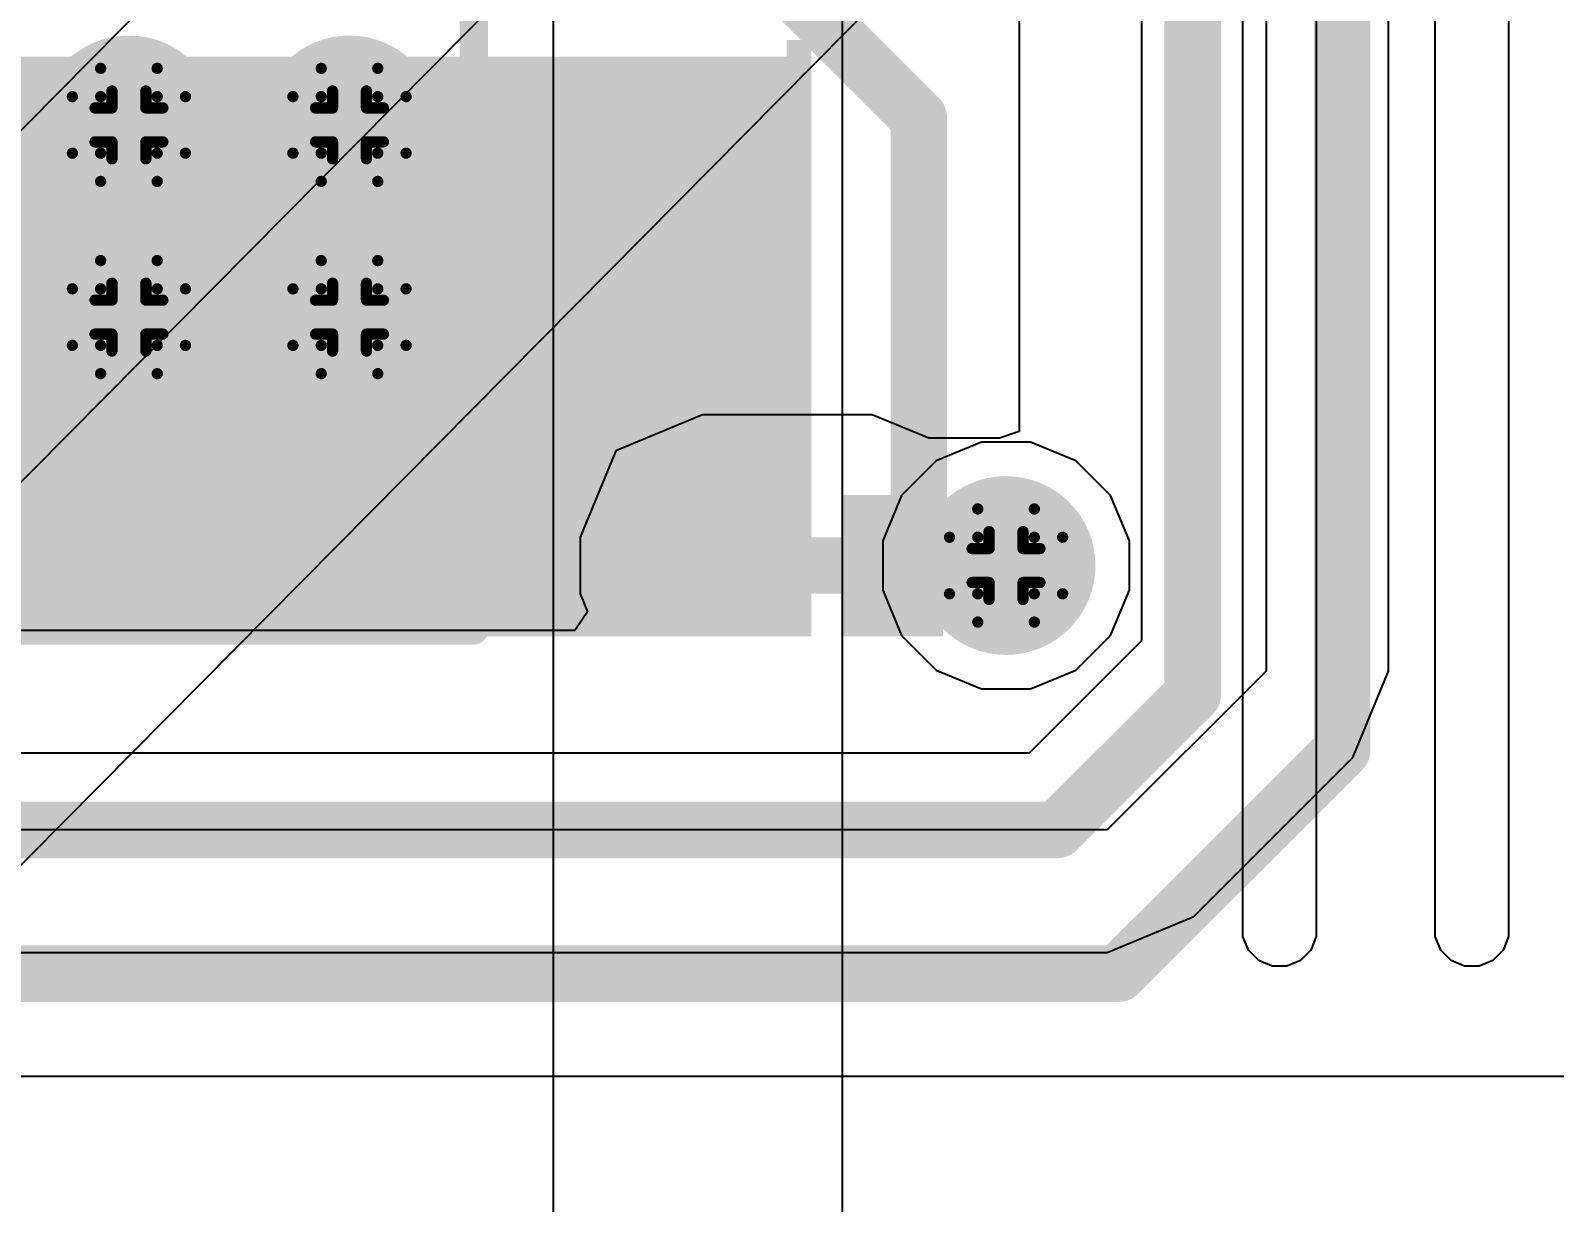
# Model space of a CAD drawing. Header units: inches. Extents: x -4 to 5258, y -4 to 5281.
# Drawn here: x 102.84 to 109.69, y 72.03 to 77.29 of the extents above; entities that cross this region are included whole.
import ezdxf

# ---------------------------------------------------------------- set-up
doc = ezdxf.new("R2010")
doc.units = ezdxf.units.IN
for name, color, linetype in [('Bottom Layer', 5, 'Continuous'), ('Bottom Solder', 6, 'Continuous'), ('Drill Drawing', 1, 'Continuous'), ('Layer 1', 16, 'Continuous'), ('Layer 2', 76, 'Continuous'), ('Top Layer', 1, 'Continuous'), ('Top Overlay', 2, 'Continuous'), ('Top Paste', 8, 'Continuous'), ('Top Solder', 216, 'Continuous'), ('Via Holes', 16, 'Continuous')]:
    doc.layers.add(name, color=color, linetype=linetype)
doc.styles.add('Arial', font='', dxfattribs={"height": 0.2})
doc.styles.get('Arial').set_extended_font_data('Arial')

# ---------------------------------------------------------------- blocks, each defined once
blk = doc.blocks.new('13_WQFN_HR__3_2__31')
at = {"layer": 'Top Solder'}
for p in [(-0.5467, -0.9227), (0.575, 1.81), (1.1783, -0.9227)]:
    blk.add_line(p, (5220.6763, 5271.621), dxfattribs=at)
blk = doc.blocks.new('RES_2010_41')
at = {"layer": 'Top Layer'}
blk.add_hatch(color=1, dxfattribs=at).paths.add_polyline_path([(-2.8, 1.4), (-1.9, 1.4), (-1.9, -1.4), (-2.8, -1.4)])
at = {"layer": 'Top Paste'}
blk.add_hatch(color=8, dxfattribs=at).paths.add_polyline_path([(-2.8, 1.4), (-1.9, 1.4), (-1.9, -1.4), (-2.8, -1.4)])
at = {"layer": 'Top Solder'}
blk.add_hatch(color=216, dxfattribs=at).paths.add_polyline_path([(-2.9016, 1.5016), (-1.7984, 1.5016), (-1.7984, -1.5016), (-2.9016, -1.5016)])
at = {"layer": 'Top Overlay'}
for points in [[(-2.921, 1.524, 0.127, 0.127, 0), (-2.921, -1.524, 0.127, 0.127, 0)], [(-2.921, -1.524, 0.127, 0.127, 0), (2.921, -1.524, 0.127, 0.127, 0)]]:
    blk.add_lwpolyline(points, format="xyseb", dxfattribs=at)
blk.add_lwpolyline([(-2.9527, -1.524, 0.0635, 0.0635, 1), (-2.8893, -1.524, 0.0635, 0.0635, 1)], format="xyseb", close=True, dxfattribs=at)
blk.add_lwpolyline([(-2.9527, -1.524, 0.0635, 0.0635, 1), (-2.8893, -1.524, 0.0635, 0.0635, 1)], format="xyseb", close=True, dxfattribs=at)
blk = doc.blocks.new('N___T___P___172')
at = {"layer": 'Top Layer'}
for points in [[(-0.6985, -0.3175), (-0.6985, 0.3175), (-0.2413, 0.3175), (-0.2413, -0.3175)], [(0.2413, -0.3175), (0.2413, 0.3175), (0.6985, 0.3175), (0.6985, -0.3175)], [(-0.3808, -0.127), (0.3812, -0.127), (0.3812, 0.127), (-0.3808, 0.127)]]:
    blk.add_hatch(color=1, dxfattribs=at).paths.add_polyline_path(points)
at = {"layer": 'Top Paste'}
for points in [[(-0.6985, -0.3175), (-0.6985, 0.3175), (-0.2413, 0.3175), (-0.2413, -0.3175)], [(0.2413, -0.3175), (0.2413, 0.3175), (0.6985, 0.3175), (0.6985, -0.3175)]]:
    blk.add_hatch(color=8, dxfattribs=at).paths.add_polyline_path(points)

msp = doc.modelspace()

# ---------------------------------------------------------------- hatches: boundary and pattern name
at = {"layer": 'Bottom Layer'}
h = msp.add_hatch(color=5, dxfattribs=at)
edge = h.paths.add_edge_path()
edge.add_arc((103.2841, 76.8687), 0.3, 0, 360)
h = msp.add_hatch(color=5, dxfattribs=at)
edge = h.paths.add_edge_path()
edge.add_arc((104.2747, 76.8687), 0.3, 0, 360)
h = msp.add_hatch(color=5, dxfattribs=at)
edge = h.paths.add_edge_path()
edge.add_arc((103.2841, 76.0051), 0.3, 0, 360)
h = msp.add_hatch(color=5, dxfattribs=at)
edge = h.paths.add_edge_path()
edge.add_arc((104.2747, 76.0051), 0.3, 0, 360)
h = msp.add_hatch(color=5, dxfattribs=at)
edge = h.paths.add_edge_path()
edge.add_arc((107.223, 74.8892), 0.3, 0, 360)
at = {"layer": 'Bottom Solder'}
h = msp.add_hatch(color=6, dxfattribs=at)
edge = h.paths.add_edge_path()
edge.add_arc((103.2841, 76.8687), 0.4016, 0, 360)
h = msp.add_hatch(color=6, dxfattribs=at)
edge = h.paths.add_edge_path()
edge.add_arc((104.2747, 76.8687), 0.4016, 0, 360)
h = msp.add_hatch(color=6, dxfattribs=at)
edge = h.paths.add_edge_path()
edge.add_arc((103.2841, 76.0051), 0.4016, 0, 360)
h = msp.add_hatch(color=6, dxfattribs=at)
edge = h.paths.add_edge_path()
edge.add_arc((104.2747, 76.0051), 0.4016, 0, 360)
h = msp.add_hatch(color=6, dxfattribs=at)
edge = h.paths.add_edge_path()
edge.add_arc((107.223, 74.8892), 0.4016, 0, 360)
at = {"layer": 'Layer 1'}
h = msp.add_hatch(color=16, dxfattribs=at)
edge = h.paths.add_edge_path()
edge.add_arc((103.2841, 76.8687), 0.3, 0, 360)
h = msp.add_hatch(color=16, dxfattribs=at)
edge = h.paths.add_edge_path()
edge.add_arc((104.2747, 76.8687), 0.3, 0, 360)
h = msp.add_hatch(color=16, dxfattribs=at)
edge = h.paths.add_edge_path()
edge.add_arc((103.2841, 76.0051), 0.3, 0, 360)
h = msp.add_hatch(color=16, dxfattribs=at)
edge = h.paths.add_edge_path()
edge.add_arc((104.2747, 76.0051), 0.3, 0, 360)
h = msp.add_hatch(color=16, dxfattribs=at)
edge = h.paths.add_edge_path()
edge.add_arc((107.223, 74.8892), 0.3, 0, 360)
at = {"layer": 'Layer 2'}
h = msp.add_hatch(color=76, dxfattribs=at)
edge = h.paths.add_edge_path()
edge.add_arc((103.2841, 76.8687), 0.3, 0, 360)
h = msp.add_hatch(color=76, dxfattribs=at)
edge = h.paths.add_edge_path()
edge.add_arc((104.2747, 76.8687), 0.3, 0, 360)
h = msp.add_hatch(color=76, dxfattribs=at)
edge = h.paths.add_edge_path()
edge.add_arc((103.2841, 76.0051), 0.3, 0, 360)
h = msp.add_hatch(color=76, dxfattribs=at)
edge = h.paths.add_edge_path()
edge.add_arc((104.2747, 76.0051), 0.3, 0, 360)
h = msp.add_hatch(color=76, dxfattribs=at)
edge = h.paths.add_edge_path()
edge.add_arc((107.223, 74.8892), 0.3, 0, 360)
at = {"layer": 'Top Layer'}
msp.add_hatch(color=1, dxfattribs=at).paths.add_polyline_path([(106.3489, 77.1747), (100.6955, 77.1747), (100.6955, 74.5718), (106.3489, 74.5718)])
h = msp.add_hatch(color=1, dxfattribs=at)
edge = h.paths.add_edge_path()
edge.add_arc((103.2841, 76.8687), 0.3, 0, 360)
h = msp.add_hatch(color=1, dxfattribs=at)
edge = h.paths.add_edge_path()
edge.add_arc((104.2747, 76.8687), 0.3, 0, 360)
h = msp.add_hatch(color=1, dxfattribs=at)
edge = h.paths.add_edge_path()
edge.add_arc((103.2841, 76.0051), 0.3, 0, 360)
h = msp.add_hatch(color=1, dxfattribs=at)
edge = h.paths.add_edge_path()
edge.add_arc((104.2747, 76.0051), 0.3, 0, 360)
h = msp.add_hatch(color=1, dxfattribs=at)
edge = h.paths.add_edge_path()
edge.add_arc((107.223, 74.8892), 0.3, 0, 360)
at = {"layer": 'Top Solder'}
h = msp.add_hatch(color=216, dxfattribs=at)
edge = h.paths.add_edge_path()
edge.add_arc((103.2841, 76.8687), 0.4016, 0, 360)
h = msp.add_hatch(color=216, dxfattribs=at)
edge = h.paths.add_edge_path()
edge.add_arc((104.2747, 76.8687), 0.4016, 0, 360)
h = msp.add_hatch(color=216, dxfattribs=at)
edge = h.paths.add_edge_path()
edge.add_arc((103.2841, 76.0051), 0.4016, 0, 360)
h = msp.add_hatch(color=216, dxfattribs=at)
edge = h.paths.add_edge_path()
edge.add_arc((104.2747, 76.0051), 0.4016, 0, 360)
h = msp.add_hatch(color=216, dxfattribs=at)
edge = h.paths.add_edge_path()
edge.add_arc((107.223, 74.8892), 0.4016, 0, 360)
at = {"layer": 'Via Holes'}
h = msp.add_hatch(color=7, dxfattribs=at)
edge = h.paths.add_edge_path()
edge.add_arc((103.2841, 76.8687), 0.15, 0, 360)
h = msp.add_hatch(color=7, dxfattribs=at)
edge = h.paths.add_edge_path()
edge.add_arc((104.2747, 76.8687), 0.15, 0, 360)
h = msp.add_hatch(color=7, dxfattribs=at)
edge = h.paths.add_edge_path()
edge.add_arc((103.2841, 76.0051), 0.15, 0, 360)
h = msp.add_hatch(color=7, dxfattribs=at)
edge = h.paths.add_edge_path()
edge.add_arc((104.2747, 76.0051), 0.15, 0, 360)
h = msp.add_hatch(color=7, dxfattribs=at)
edge = h.paths.add_edge_path()
edge.add_arc((107.223, 74.8892), 0.15, 0, 360)

# ---------------------------------------------------------------- linework, layer by layer
at = {"layer": 'Bottom Layer'}
for p, q in [((106.4882, 53.9287), (106.4882, 80.9122)), ((105.1898, 80.8245), (105.1898, 53.5422)), ((107.1128, 75.4432), (106.9092, 75.3589)), ((107.3332, 75.4432), (107.1128, 75.4432)), ((107.5368, 75.3589), (107.3332, 75.4432)), ((106.9092, 75.3589), (106.7534, 75.2031)), ((107.6927, 75.2031), (107.5368, 75.3589)), ((106.7534, 75.2031), (106.669, 74.9994)), ((107.777, 74.9994), (107.6927, 75.2031)), ((106.669, 74.9994), (106.669, 74.7791)), ((107.777, 74.7791), (107.777, 74.9994)), ((106.669, 74.7791), (106.7534, 74.5754)), ((107.6927, 74.5754), (107.777, 74.7791)), ((106.7534, 74.5754), (106.9092, 74.4196)), ((107.5368, 74.4196), (107.6927, 74.5754)), ((106.9092, 74.4196), (107.1128, 74.3352)), ((107.3332, 74.3352), (107.5368, 74.4196)), ((107.1128, 74.3352), (107.3332, 74.3352))]:
    msp.add_line(p, q, dxfattribs=at)
at = {"layer": 'Bottom Solder'}
for p, q in [((108.2861, 73.255), (108.2861, 80.7226)), ((108.6163, 80.7226), (108.6163, 73.255)), ((109.1497, 73.255), (109.1497, 80.7226)), ((109.4799, 80.7226), (109.4799, 73.255)), ((108.2861, 73.255), (108.2861, 73.255)), ((108.2861, 73.2222), (108.2861, 73.255)), ((108.6163, 73.255), (108.6163, 73.2222)), ((109.1497, 73.255), (109.1497, 73.255)), ((109.1497, 73.2222), (109.1497, 73.255)), ((109.4799, 73.255), (109.4799, 73.2222)), ((108.3112, 73.1615), (108.2861, 73.2222)), ((108.6163, 73.2222), (108.5911, 73.1615)), ((109.1748, 73.1615), (109.1497, 73.2222)), ((109.4799, 73.2222), (109.4547, 73.1615)), ((108.3576, 73.1151), (108.3112, 73.1615)), ((108.4183, 73.0899), (108.3576, 73.1151)), ((108.5447, 73.1151), (108.484, 73.0899)), ((108.5911, 73.1615), (108.5447, 73.1151)), ((109.2212, 73.1151), (109.1748, 73.1615)), ((109.2819, 73.0899), (109.2212, 73.1151)), ((109.4083, 73.1151), (109.3476, 73.0899)), ((109.4547, 73.1615), (109.4083, 73.1151)), ((108.4512, 73.0899), (108.4183, 73.0899)), ((108.484, 73.0899), (108.4512, 73.0899)), ((109.3148, 73.0899), (109.2819, 73.0899)), ((109.3476, 73.0899), (109.3148, 73.0899))]:
    msp.add_line(p, q, dxfattribs=at)
at = {"layer": 'Drill Drawing'}
for points in [[(103.1571, 76.9957, 0.0508, 0.0508, 0), (103.1571, 77.1227, 0.0508, 0.0508, 0)], [(103.1571, 77.1227, 0.0508, 0.0508, 0), (103.4111, 77.1227, 0.0508, 0.0508, 0)], [(103.4111, 76.9957, 0.0508, 0.0508, 0), (103.4111, 77.1227, 0.0508, 0.0508, 0)], [(104.1477, 76.9957, 0.0508, 0.0508, 0), (104.1477, 77.1227, 0.0508, 0.0508, 0)], [(104.1477, 77.1227, 0.0508, 0.0508, 0), (104.4017, 77.1227, 0.0508, 0.0508, 0)], [(104.4017, 76.9957, 0.0508, 0.0508, 0), (104.4017, 77.1227, 0.0508, 0.0508, 0)], [(103.0301, 76.7417, 0.0508, 0.0508, 0), (103.0301, 76.9957, 0.0508, 0.0508, 0)], [(103.0301, 76.9957, 0.0508, 0.0508, 0), (103.1571, 76.9957, 0.0508, 0.0508, 0)], [(103.2079, 76.9449, 0.0508, 0.0508, 0), (103.2079, 77.0211, 0.0508, 0.0508, 0)], [(103.2079, 77.0211, 0.0508, 0.0508, 0), (103.3603, 77.0211, 0.0508, 0.0508, 0)], [(103.3603, 76.9449, 0.0508, 0.0508, 0), (103.3603, 77.0211, 0.0508, 0.0508, 0)], [(103.4111, 76.9957, 0.0508, 0.0508, 0), (103.5381, 76.9957, 0.0508, 0.0508, 0)], [(103.5381, 76.7417, 0.0508, 0.0508, 0), (103.5381, 76.9957, 0.0508, 0.0508, 0)], [(104.0207, 76.7417, 0.0508, 0.0508, 0), (104.0207, 76.9957, 0.0508, 0.0508, 0)], [(104.0207, 76.9957, 0.0508, 0.0508, 0), (104.1477, 76.9957, 0.0508, 0.0508, 0)], [(104.1985, 76.9449, 0.0508, 0.0508, 0), (104.1985, 77.0211, 0.0508, 0.0508, 0)], [(104.1985, 77.0211, 0.0508, 0.0508, 0), (104.3509, 77.0211, 0.0508, 0.0508, 0)], [(104.3509, 76.9449, 0.0508, 0.0508, 0), (104.3509, 77.0211, 0.0508, 0.0508, 0)], [(104.4017, 76.9957, 0.0508, 0.0508, 0), (104.5287, 76.9957, 0.0508, 0.0508, 0)], [(104.5287, 76.7417, 0.0508, 0.0508, 0), (104.5287, 76.9957, 0.0508, 0.0508, 0)], [(103.1317, 76.7925, 0.0508, 0.0508, 0), (103.1317, 76.9449, 0.0508, 0.0508, 0)], [(103.1317, 76.9449, 0.0508, 0.0508, 0), (103.2079, 76.9449, 0.0508, 0.0508, 0)], [(103.3603, 76.9449, 0.0508, 0.0508, 0), (103.4365, 76.9449, 0.0508, 0.0508, 0)], [(103.4365, 76.7925, 0.0508, 0.0508, 0), (103.4365, 76.9449, 0.0508, 0.0508, 0)], [(104.1223, 76.7925, 0.0508, 0.0508, 0), (104.1223, 76.9449, 0.0508, 0.0508, 0)], [(104.1223, 76.9449, 0.0508, 0.0508, 0), (104.1985, 76.9449, 0.0508, 0.0508, 0)], [(104.3509, 76.9449, 0.0508, 0.0508, 0), (104.4271, 76.9449, 0.0508, 0.0508, 0)], [(104.4271, 76.7925, 0.0508, 0.0508, 0), (104.4271, 76.9449, 0.0508, 0.0508, 0)], [(103.1317, 76.7925, 0.0508, 0.0508, 0), (103.2079, 76.7925, 0.0508, 0.0508, 0)], [(103.2079, 76.7163, 0.0508, 0.0508, 0), (103.2079, 76.7925, 0.0508, 0.0508, 0)], [(103.3603, 76.7925, 0.0508, 0.0508, 0), (103.4365, 76.7925, 0.0508, 0.0508, 0)], [(103.3603, 76.7163, 0.0508, 0.0508, 0), (103.3603, 76.7925, 0.0508, 0.0508, 0)], [(104.1223, 76.7925, 0.0508, 0.0508, 0), (104.1985, 76.7925, 0.0508, 0.0508, 0)], [(104.1985, 76.7163, 0.0508, 0.0508, 0), (104.1985, 76.7925, 0.0508, 0.0508, 0)], [(104.3509, 76.7925, 0.0508, 0.0508, 0), (104.4271, 76.7925, 0.0508, 0.0508, 0)], [(104.3509, 76.7163, 0.0508, 0.0508, 0), (104.3509, 76.7925, 0.0508, 0.0508, 0)], [(103.0301, 76.7417, 0.0508, 0.0508, 0), (103.1571, 76.7417, 0.0508, 0.0508, 0)], [(103.1571, 76.6147, 0.0508, 0.0508, 0), (103.1571, 76.7417, 0.0508, 0.0508, 0)], [(103.2079, 76.7163, 0.0508, 0.0508, 0), (103.3603, 76.7163, 0.0508, 0.0508, 0)], [(103.4111, 76.7417, 0.0508, 0.0508, 0), (103.5381, 76.7417, 0.0508, 0.0508, 0)], [(103.4111, 76.6147, 0.0508, 0.0508, 0), (103.4111, 76.7417, 0.0508, 0.0508, 0)], [(104.0207, 76.7417, 0.0508, 0.0508, 0), (104.1477, 76.7417, 0.0508, 0.0508, 0)], [(104.1477, 76.6147, 0.0508, 0.0508, 0), (104.1477, 76.7417, 0.0508, 0.0508, 0)], [(104.1985, 76.7163, 0.0508, 0.0508, 0), (104.3509, 76.7163, 0.0508, 0.0508, 0)], [(104.4017, 76.7417, 0.0508, 0.0508, 0), (104.5287, 76.7417, 0.0508, 0.0508, 0)], [(104.4017, 76.6147, 0.0508, 0.0508, 0), (104.4017, 76.7417, 0.0508, 0.0508, 0)], [(103.1571, 76.6147, 0.0508, 0.0508, 0), (103.4111, 76.6147, 0.0508, 0.0508, 0)], [(104.1477, 76.6147, 0.0508, 0.0508, 0), (104.4017, 76.6147, 0.0508, 0.0508, 0)], [(103.1571, 76.1321, 0.0508, 0.0508, 0), (103.1571, 76.2591, 0.0508, 0.0508, 0)], [(103.1571, 76.2591, 0.0508, 0.0508, 0), (103.4111, 76.2591, 0.0508, 0.0508, 0)], [(103.4111, 76.1321, 0.0508, 0.0508, 0), (103.4111, 76.2591, 0.0508, 0.0508, 0)], [(104.1477, 76.1321, 0.0508, 0.0508, 0), (104.1477, 76.2591, 0.0508, 0.0508, 0)], [(104.1477, 76.2591, 0.0508, 0.0508, 0), (104.4017, 76.2591, 0.0508, 0.0508, 0)], [(104.4017, 76.1321, 0.0508, 0.0508, 0), (104.4017, 76.2591, 0.0508, 0.0508, 0)], [(103.2079, 76.0813, 0.0508, 0.0508, 0), (103.2079, 76.1575, 0.0508, 0.0508, 0)], [(103.2079, 76.1575, 0.0508, 0.0508, 0), (103.3603, 76.1575, 0.0508, 0.0508, 0)], [(103.3603, 76.0813, 0.0508, 0.0508, 0), (103.3603, 76.1575, 0.0508, 0.0508, 0)], [(104.1985, 76.0813, 0.0508, 0.0508, 0), (104.1985, 76.1575, 0.0508, 0.0508, 0)], [(104.1985, 76.1575, 0.0508, 0.0508, 0), (104.3509, 76.1575, 0.0508, 0.0508, 0)], [(104.3509, 76.0813, 0.0508, 0.0508, 0), (104.3509, 76.1575, 0.0508, 0.0508, 0)], [(103.0301, 75.8781, 0.0508, 0.0508, 0), (103.0301, 76.1321, 0.0508, 0.0508, 0)], [(103.0301, 76.1321, 0.0508, 0.0508, 0), (103.1571, 76.1321, 0.0508, 0.0508, 0)], [(103.1317, 75.9289, 0.0508, 0.0508, 0), (103.1317, 76.0813, 0.0508, 0.0508, 0)], [(103.1317, 76.0813, 0.0508, 0.0508, 0), (103.2079, 76.0813, 0.0508, 0.0508, 0)], [(103.3603, 76.0813, 0.0508, 0.0508, 0), (103.4365, 76.0813, 0.0508, 0.0508, 0)], [(103.4111, 76.1321, 0.0508, 0.0508, 0), (103.5381, 76.1321, 0.0508, 0.0508, 0)], [(103.4365, 75.9289, 0.0508, 0.0508, 0), (103.4365, 76.0813, 0.0508, 0.0508, 0)], [(103.5381, 75.8781, 0.0508, 0.0508, 0), (103.5381, 76.1321, 0.0508, 0.0508, 0)], [(104.0207, 75.8781, 0.0508, 0.0508, 0), (104.0207, 76.1321, 0.0508, 0.0508, 0)], [(104.0207, 76.1321, 0.0508, 0.0508, 0), (104.1477, 76.1321, 0.0508, 0.0508, 0)], [(104.1223, 75.9289, 0.0508, 0.0508, 0), (104.1223, 76.0813, 0.0508, 0.0508, 0)], [(104.1223, 76.0813, 0.0508, 0.0508, 0), (104.1985, 76.0813, 0.0508, 0.0508, 0)], [(104.3509, 76.0813, 0.0508, 0.0508, 0), (104.4271, 76.0813, 0.0508, 0.0508, 0)], [(104.4017, 76.1321, 0.0508, 0.0508, 0), (104.5287, 76.1321, 0.0508, 0.0508, 0)], [(104.4271, 75.9289, 0.0508, 0.0508, 0), (104.4271, 76.0813, 0.0508, 0.0508, 0)], [(104.5287, 75.8781, 0.0508, 0.0508, 0), (104.5287, 76.1321, 0.0508, 0.0508, 0)], [(103.0301, 75.8781, 0.0508, 0.0508, 0), (103.1571, 75.8781, 0.0508, 0.0508, 0)], [(103.1317, 75.9289, 0.0508, 0.0508, 0), (103.2079, 75.9289, 0.0508, 0.0508, 0)], [(103.1571, 75.7511, 0.0508, 0.0508, 0), (103.1571, 75.8781, 0.0508, 0.0508, 0)], [(103.2079, 75.8527, 0.0508, 0.0508, 0), (103.2079, 75.9289, 0.0508, 0.0508, 0)], [(103.3603, 75.9289, 0.0508, 0.0508, 0), (103.4365, 75.9289, 0.0508, 0.0508, 0)], [(103.3603, 75.8527, 0.0508, 0.0508, 0), (103.3603, 75.9289, 0.0508, 0.0508, 0)], [(103.4111, 75.8781, 0.0508, 0.0508, 0), (103.5381, 75.8781, 0.0508, 0.0508, 0)], [(103.4111, 75.7511, 0.0508, 0.0508, 0), (103.4111, 75.8781, 0.0508, 0.0508, 0)], [(104.0207, 75.8781, 0.0508, 0.0508, 0), (104.1477, 75.8781, 0.0508, 0.0508, 0)], [(104.1223, 75.9289, 0.0508, 0.0508, 0), (104.1985, 75.9289, 0.0508, 0.0508, 0)], [(104.1477, 75.7511, 0.0508, 0.0508, 0), (104.1477, 75.8781, 0.0508, 0.0508, 0)], [(104.1985, 75.8527, 0.0508, 0.0508, 0), (104.1985, 75.9289, 0.0508, 0.0508, 0)], [(104.3509, 75.9289, 0.0508, 0.0508, 0), (104.4271, 75.9289, 0.0508, 0.0508, 0)], [(104.3509, 75.8527, 0.0508, 0.0508, 0), (104.3509, 75.9289, 0.0508, 0.0508, 0)], [(104.4017, 75.8781, 0.0508, 0.0508, 0), (104.5287, 75.8781, 0.0508, 0.0508, 0)], [(104.4017, 75.7511, 0.0508, 0.0508, 0), (104.4017, 75.8781, 0.0508, 0.0508, 0)], [(103.2079, 75.8527, 0.0508, 0.0508, 0), (103.3603, 75.8527, 0.0508, 0.0508, 0)], [(104.1985, 75.8527, 0.0508, 0.0508, 0), (104.3509, 75.8527, 0.0508, 0.0508, 0)], [(103.1571, 75.7511, 0.0508, 0.0508, 0), (103.4111, 75.7511, 0.0508, 0.0508, 0)], [(104.1477, 75.7511, 0.0508, 0.0508, 0), (104.4017, 75.7511, 0.0508, 0.0508, 0)], [(107.096, 75.0162, 0.0508, 0.0508, 0), (107.096, 75.1432, 0.0508, 0.0508, 0)], [(107.096, 75.1432, 0.0508, 0.0508, 0), (107.35, 75.1432, 0.0508, 0.0508, 0)], [(107.35, 75.0162, 0.0508, 0.0508, 0), (107.35, 75.1432, 0.0508, 0.0508, 0)], [(106.969, 74.7622, 0.0508, 0.0508, 0), (106.969, 75.0162, 0.0508, 0.0508, 0)], [(106.969, 75.0162, 0.0508, 0.0508, 0), (107.096, 75.0162, 0.0508, 0.0508, 0)], [(107.1468, 74.9654, 0.0508, 0.0508, 0), (107.1468, 75.0416, 0.0508, 0.0508, 0)], [(107.1468, 75.0416, 0.0508, 0.0508, 0), (107.2992, 75.0416, 0.0508, 0.0508, 0)], [(107.2992, 74.9654, 0.0508, 0.0508, 0), (107.2992, 75.0416, 0.0508, 0.0508, 0)], [(107.35, 75.0162, 0.0508, 0.0508, 0), (107.477, 75.0162, 0.0508, 0.0508, 0)], [(107.477, 74.7622, 0.0508, 0.0508, 0), (107.477, 75.0162, 0.0508, 0.0508, 0)], [(107.0706, 74.813, 0.0508, 0.0508, 0), (107.0706, 74.9654, 0.0508, 0.0508, 0)], [(107.0706, 74.9654, 0.0508, 0.0508, 0), (107.1468, 74.9654, 0.0508, 0.0508, 0)], [(107.2992, 74.9654, 0.0508, 0.0508, 0), (107.3754, 74.9654, 0.0508, 0.0508, 0)], [(107.3754, 74.813, 0.0508, 0.0508, 0), (107.3754, 74.9654, 0.0508, 0.0508, 0)], [(107.0706, 74.813, 0.0508, 0.0508, 0), (107.1468, 74.813, 0.0508, 0.0508, 0)], [(107.1468, 74.7368, 0.0508, 0.0508, 0), (107.1468, 74.813, 0.0508, 0.0508, 0)], [(107.2992, 74.813, 0.0508, 0.0508, 0), (107.3754, 74.813, 0.0508, 0.0508, 0)], [(107.2992, 74.7368, 0.0508, 0.0508, 0), (107.2992, 74.813, 0.0508, 0.0508, 0)], [(106.969, 74.7622, 0.0508, 0.0508, 0), (107.096, 74.7622, 0.0508, 0.0508, 0)], [(107.096, 74.6352, 0.0508, 0.0508, 0), (107.096, 74.7622, 0.0508, 0.0508, 0)], [(107.1468, 74.7368, 0.0508, 0.0508, 0), (107.2992, 74.7368, 0.0508, 0.0508, 0)], [(107.35, 74.7622, 0.0508, 0.0508, 0), (107.477, 74.7622, 0.0508, 0.0508, 0)], [(107.35, 74.6352, 0.0508, 0.0508, 0), (107.35, 74.7622, 0.0508, 0.0508, 0)], [(107.096, 74.6352, 0.0508, 0.0508, 0), (107.35, 74.6352, 0.0508, 0.0508, 0)]]:
    msp.add_lwpolyline(points, format="xyseb", dxfattribs=at)
for points in [[(103.1444, 77.1227, 0.0254, 0.0254, 1), (103.1698, 77.1227, 0.0254, 0.0254, 1)], [(103.1444, 77.1227, 0.0254, 0.0254, 1), (103.1698, 77.1227, 0.0254, 0.0254, 1)], [(103.3984, 77.1227, 0.0254, 0.0254, 1), (103.4238, 77.1227, 0.0254, 0.0254, 1)], [(103.3984, 77.1227, 0.0254, 0.0254, 1), (103.4238, 77.1227, 0.0254, 0.0254, 1)], [(104.135, 77.1227, 0.0254, 0.0254, 1), (104.1604, 77.1227, 0.0254, 0.0254, 1)], [(104.135, 77.1227, 0.0254, 0.0254, 1), (104.1604, 77.1227, 0.0254, 0.0254, 1)], [(104.389, 77.1227, 0.0254, 0.0254, 1), (104.4144, 77.1227, 0.0254, 0.0254, 1)], [(104.389, 77.1227, 0.0254, 0.0254, 1), (104.4144, 77.1227, 0.0254, 0.0254, 1)], [(103.0174, 76.9957, 0.0254, 0.0254, 1), (103.0428, 76.9957, 0.0254, 0.0254, 1)], [(103.0174, 76.9957, 0.0254, 0.0254, 1), (103.0428, 76.9957, 0.0254, 0.0254, 1)], [(103.1444, 76.9957, 0.0254, 0.0254, 1), (103.1698, 76.9957, 0.0254, 0.0254, 1)], [(103.1444, 76.9957, 0.0254, 0.0254, 1), (103.1698, 76.9957, 0.0254, 0.0254, 1)], [(103.1952, 77.0211, 0.0254, 0.0254, 1), (103.2206, 77.0211, 0.0254, 0.0254, 1)], [(103.1952, 77.0211, 0.0254, 0.0254, 1), (103.2206, 77.0211, 0.0254, 0.0254, 1)], [(103.3476, 77.0211, 0.0254, 0.0254, 1), (103.373, 77.0211, 0.0254, 0.0254, 1)], [(103.3476, 77.0211, 0.0254, 0.0254, 1), (103.373, 77.0211, 0.0254, 0.0254, 1)], [(103.3984, 76.9957, 0.0254, 0.0254, 1), (103.4238, 76.9957, 0.0254, 0.0254, 1)], [(103.3984, 76.9957, 0.0254, 0.0254, 1), (103.4238, 76.9957, 0.0254, 0.0254, 1)], [(103.5254, 76.9957, 0.0254, 0.0254, 1), (103.5508, 76.9957, 0.0254, 0.0254, 1)], [(103.5254, 76.9957, 0.0254, 0.0254, 1), (103.5508, 76.9957, 0.0254, 0.0254, 1)], [(104.008, 76.9957, 0.0254, 0.0254, 1), (104.0334, 76.9957, 0.0254, 0.0254, 1)], [(104.008, 76.9957, 0.0254, 0.0254, 1), (104.0334, 76.9957, 0.0254, 0.0254, 1)], [(104.135, 76.9957, 0.0254, 0.0254, 1), (104.1604, 76.9957, 0.0254, 0.0254, 1)], [(104.135, 76.9957, 0.0254, 0.0254, 1), (104.1604, 76.9957, 0.0254, 0.0254, 1)], [(104.1858, 77.0211, 0.0254, 0.0254, 1), (104.2112, 77.0211, 0.0254, 0.0254, 1)], [(104.1858, 77.0211, 0.0254, 0.0254, 1), (104.2112, 77.0211, 0.0254, 0.0254, 1)], [(104.3382, 77.0211, 0.0254, 0.0254, 1), (104.3636, 77.0211, 0.0254, 0.0254, 1)], [(104.3382, 77.0211, 0.0254, 0.0254, 1), (104.3636, 77.0211, 0.0254, 0.0254, 1)], [(104.389, 76.9957, 0.0254, 0.0254, 1), (104.4144, 76.9957, 0.0254, 0.0254, 1)], [(104.389, 76.9957, 0.0254, 0.0254, 1), (104.4144, 76.9957, 0.0254, 0.0254, 1)], [(104.516, 76.9957, 0.0254, 0.0254, 1), (104.5414, 76.9957, 0.0254, 0.0254, 1)], [(104.516, 76.9957, 0.0254, 0.0254, 1), (104.5414, 76.9957, 0.0254, 0.0254, 1)], [(103.119, 76.9449, 0.0254, 0.0254, 1), (103.1444, 76.9449, 0.0254, 0.0254, 1)], [(103.119, 76.9449, 0.0254, 0.0254, 1), (103.1444, 76.9449, 0.0254, 0.0254, 1)], [(103.1952, 76.9449, 0.0254, 0.0254, 1), (103.2206, 76.9449, 0.0254, 0.0254, 1)], [(103.1952, 76.9449, 0.0254, 0.0254, 1), (103.2206, 76.9449, 0.0254, 0.0254, 1)], [(103.3476, 76.9449, 0.0254, 0.0254, 1), (103.373, 76.9449, 0.0254, 0.0254, 1)], [(103.3476, 76.9449, 0.0254, 0.0254, 1), (103.373, 76.9449, 0.0254, 0.0254, 1)], [(103.4238, 76.9449, 0.0254, 0.0254, 1), (103.4492, 76.9449, 0.0254, 0.0254, 1)], [(103.4238, 76.9449, 0.0254, 0.0254, 1), (103.4492, 76.9449, 0.0254, 0.0254, 1)], [(104.1096, 76.9449, 0.0254, 0.0254, 1), (104.135, 76.9449, 0.0254, 0.0254, 1)], [(104.1096, 76.9449, 0.0254, 0.0254, 1), (104.135, 76.9449, 0.0254, 0.0254, 1)], [(104.1858, 76.9449, 0.0254, 0.0254, 1), (104.2112, 76.9449, 0.0254, 0.0254, 1)], [(104.1858, 76.9449, 0.0254, 0.0254, 1), (104.2112, 76.9449, 0.0254, 0.0254, 1)], [(104.3382, 76.9449, 0.0254, 0.0254, 1), (104.3636, 76.9449, 0.0254, 0.0254, 1)], [(104.3382, 76.9449, 0.0254, 0.0254, 1), (104.3636, 76.9449, 0.0254, 0.0254, 1)], [(104.4144, 76.9449, 0.0254, 0.0254, 1), (104.4398, 76.9449, 0.0254, 0.0254, 1)], [(104.4144, 76.9449, 0.0254, 0.0254, 1), (104.4398, 76.9449, 0.0254, 0.0254, 1)], [(103.119, 76.7925, 0.0254, 0.0254, 1), (103.1444, 76.7925, 0.0254, 0.0254, 1)], [(103.119, 76.7925, 0.0254, 0.0254, 1), (103.1444, 76.7925, 0.0254, 0.0254, 1)], [(103.1952, 76.7925, 0.0254, 0.0254, 1), (103.2206, 76.7925, 0.0254, 0.0254, 1)], [(103.1952, 76.7925, 0.0254, 0.0254, 1), (103.2206, 76.7925, 0.0254, 0.0254, 1)], [(103.3476, 76.7925, 0.0254, 0.0254, 1), (103.373, 76.7925, 0.0254, 0.0254, 1)], [(103.3476, 76.7925, 0.0254, 0.0254, 1), (103.373, 76.7925, 0.0254, 0.0254, 1)], [(103.4238, 76.7925, 0.0254, 0.0254, 1), (103.4492, 76.7925, 0.0254, 0.0254, 1)], [(103.4238, 76.7925, 0.0254, 0.0254, 1), (103.4492, 76.7925, 0.0254, 0.0254, 1)], [(104.1096, 76.7925, 0.0254, 0.0254, 1), (104.135, 76.7925, 0.0254, 0.0254, 1)], [(104.1096, 76.7925, 0.0254, 0.0254, 1), (104.135, 76.7925, 0.0254, 0.0254, 1)], [(104.1858, 76.7925, 0.0254, 0.0254, 1), (104.2112, 76.7925, 0.0254, 0.0254, 1)], [(104.1858, 76.7925, 0.0254, 0.0254, 1), (104.2112, 76.7925, 0.0254, 0.0254, 1)], [(104.3382, 76.7925, 0.0254, 0.0254, 1), (104.3636, 76.7925, 0.0254, 0.0254, 1)], [(104.3382, 76.7925, 0.0254, 0.0254, 1), (104.3636, 76.7925, 0.0254, 0.0254, 1)], [(104.4144, 76.7925, 0.0254, 0.0254, 1), (104.4398, 76.7925, 0.0254, 0.0254, 1)], [(104.4144, 76.7925, 0.0254, 0.0254, 1), (104.4398, 76.7925, 0.0254, 0.0254, 1)], [(103.0174, 76.7417, 0.0254, 0.0254, 1), (103.0428, 76.7417, 0.0254, 0.0254, 1)], [(103.0174, 76.7417, 0.0254, 0.0254, 1), (103.0428, 76.7417, 0.0254, 0.0254, 1)], [(103.1444, 76.7417, 0.0254, 0.0254, 1), (103.1698, 76.7417, 0.0254, 0.0254, 1)], [(103.1444, 76.7417, 0.0254, 0.0254, 1), (103.1698, 76.7417, 0.0254, 0.0254, 1)], [(103.1952, 76.7163, 0.0254, 0.0254, 1), (103.2206, 76.7163, 0.0254, 0.0254, 1)], [(103.1952, 76.7163, 0.0254, 0.0254, 1), (103.2206, 76.7163, 0.0254, 0.0254, 1)], [(103.3476, 76.7163, 0.0254, 0.0254, 1), (103.373, 76.7163, 0.0254, 0.0254, 1)], [(103.3476, 76.7163, 0.0254, 0.0254, 1), (103.373, 76.7163, 0.0254, 0.0254, 1)], [(103.3984, 76.7417, 0.0254, 0.0254, 1), (103.4238, 76.7417, 0.0254, 0.0254, 1)], [(103.3984, 76.7417, 0.0254, 0.0254, 1), (103.4238, 76.7417, 0.0254, 0.0254, 1)], [(103.5254, 76.7417, 0.0254, 0.0254, 1), (103.5508, 76.7417, 0.0254, 0.0254, 1)], [(103.5254, 76.7417, 0.0254, 0.0254, 1), (103.5508, 76.7417, 0.0254, 0.0254, 1)], [(104.008, 76.7417, 0.0254, 0.0254, 1), (104.0334, 76.7417, 0.0254, 0.0254, 1)], [(104.008, 76.7417, 0.0254, 0.0254, 1), (104.0334, 76.7417, 0.0254, 0.0254, 1)], [(104.135, 76.7417, 0.0254, 0.0254, 1), (104.1604, 76.7417, 0.0254, 0.0254, 1)], [(104.135, 76.7417, 0.0254, 0.0254, 1), (104.1604, 76.7417, 0.0254, 0.0254, 1)], [(104.1858, 76.7163, 0.0254, 0.0254, 1), (104.2112, 76.7163, 0.0254, 0.0254, 1)], [(104.1858, 76.7163, 0.0254, 0.0254, 1), (104.2112, 76.7163, 0.0254, 0.0254, 1)], [(104.3382, 76.7163, 0.0254, 0.0254, 1), (104.3636, 76.7163, 0.0254, 0.0254, 1)], [(104.3382, 76.7163, 0.0254, 0.0254, 1), (104.3636, 76.7163, 0.0254, 0.0254, 1)], [(104.389, 76.7417, 0.0254, 0.0254, 1), (104.4144, 76.7417, 0.0254, 0.0254, 1)], [(104.389, 76.7417, 0.0254, 0.0254, 1), (104.4144, 76.7417, 0.0254, 0.0254, 1)], [(104.516, 76.7417, 0.0254, 0.0254, 1), (104.5414, 76.7417, 0.0254, 0.0254, 1)], [(104.516, 76.7417, 0.0254, 0.0254, 1), (104.5414, 76.7417, 0.0254, 0.0254, 1)], [(103.1444, 76.6147, 0.0254, 0.0254, 1), (103.1698, 76.6147, 0.0254, 0.0254, 1)], [(103.1444, 76.6147, 0.0254, 0.0254, 1), (103.1698, 76.6147, 0.0254, 0.0254, 1)], [(103.3984, 76.6147, 0.0254, 0.0254, 1), (103.4238, 76.6147, 0.0254, 0.0254, 1)], [(103.3984, 76.6147, 0.0254, 0.0254, 1), (103.4238, 76.6147, 0.0254, 0.0254, 1)], [(104.135, 76.6147, 0.0254, 0.0254, 1), (104.1604, 76.6147, 0.0254, 0.0254, 1)], [(104.135, 76.6147, 0.0254, 0.0254, 1), (104.1604, 76.6147, 0.0254, 0.0254, 1)], [(104.389, 76.6147, 0.0254, 0.0254, 1), (104.4144, 76.6147, 0.0254, 0.0254, 1)], [(104.389, 76.6147, 0.0254, 0.0254, 1), (104.4144, 76.6147, 0.0254, 0.0254, 1)], [(103.1444, 76.2591, 0.0254, 0.0254, 1), (103.1698, 76.2591, 0.0254, 0.0254, 1)], [(103.1444, 76.2591, 0.0254, 0.0254, 1), (103.1698, 76.2591, 0.0254, 0.0254, 1)], [(103.3984, 76.2591, 0.0254, 0.0254, 1), (103.4238, 76.2591, 0.0254, 0.0254, 1)], [(103.3984, 76.2591, 0.0254, 0.0254, 1), (103.4238, 76.2591, 0.0254, 0.0254, 1)], [(104.135, 76.2591, 0.0254, 0.0254, 1), (104.1604, 76.2591, 0.0254, 0.0254, 1)], [(104.135, 76.2591, 0.0254, 0.0254, 1), (104.1604, 76.2591, 0.0254, 0.0254, 1)], [(104.389, 76.2591, 0.0254, 0.0254, 1), (104.4144, 76.2591, 0.0254, 0.0254, 1)], [(104.389, 76.2591, 0.0254, 0.0254, 1), (104.4144, 76.2591, 0.0254, 0.0254, 1)], [(103.1952, 76.1575, 0.0254, 0.0254, 1), (103.2206, 76.1575, 0.0254, 0.0254, 1)], [(103.1952, 76.1575, 0.0254, 0.0254, 1), (103.2206, 76.1575, 0.0254, 0.0254, 1)], [(103.3476, 76.1575, 0.0254, 0.0254, 1), (103.373, 76.1575, 0.0254, 0.0254, 1)], [(103.3476, 76.1575, 0.0254, 0.0254, 1), (103.373, 76.1575, 0.0254, 0.0254, 1)], [(104.1858, 76.1575, 0.0254, 0.0254, 1), (104.2112, 76.1575, 0.0254, 0.0254, 1)], [(104.1858, 76.1575, 0.0254, 0.0254, 1), (104.2112, 76.1575, 0.0254, 0.0254, 1)], [(104.3382, 76.1575, 0.0254, 0.0254, 1), (104.3636, 76.1575, 0.0254, 0.0254, 1)], [(104.3382, 76.1575, 0.0254, 0.0254, 1), (104.3636, 76.1575, 0.0254, 0.0254, 1)], [(103.0174, 76.1321, 0.0254, 0.0254, 1), (103.0428, 76.1321, 0.0254, 0.0254, 1)], [(103.0174, 76.1321, 0.0254, 0.0254, 1), (103.0428, 76.1321, 0.0254, 0.0254, 1)], [(103.119, 76.0813, 0.0254, 0.0254, 1), (103.1444, 76.0813, 0.0254, 0.0254, 1)], [(103.119, 76.0813, 0.0254, 0.0254, 1), (103.1444, 76.0813, 0.0254, 0.0254, 1)], [(103.1444, 76.1321, 0.0254, 0.0254, 1), (103.1698, 76.1321, 0.0254, 0.0254, 1)], [(103.1444, 76.1321, 0.0254, 0.0254, 1), (103.1698, 76.1321, 0.0254, 0.0254, 1)], [(103.1952, 76.0813, 0.0254, 0.0254, 1), (103.2206, 76.0813, 0.0254, 0.0254, 1)], [(103.1952, 76.0813, 0.0254, 0.0254, 1), (103.2206, 76.0813, 0.0254, 0.0254, 1)], [(103.3476, 76.0813, 0.0254, 0.0254, 1), (103.373, 76.0813, 0.0254, 0.0254, 1)], [(103.3476, 76.0813, 0.0254, 0.0254, 1), (103.373, 76.0813, 0.0254, 0.0254, 1)], [(103.3984, 76.1321, 0.0254, 0.0254, 1), (103.4238, 76.1321, 0.0254, 0.0254, 1)], [(103.3984, 76.1321, 0.0254, 0.0254, 1), (103.4238, 76.1321, 0.0254, 0.0254, 1)], [(103.4238, 76.0813, 0.0254, 0.0254, 1), (103.4492, 76.0813, 0.0254, 0.0254, 1)], [(103.4238, 76.0813, 0.0254, 0.0254, 1), (103.4492, 76.0813, 0.0254, 0.0254, 1)], [(103.5254, 76.1321, 0.0254, 0.0254, 1), (103.5508, 76.1321, 0.0254, 0.0254, 1)], [(103.5254, 76.1321, 0.0254, 0.0254, 1), (103.5508, 76.1321, 0.0254, 0.0254, 1)], [(104.008, 76.1321, 0.0254, 0.0254, 1), (104.0334, 76.1321, 0.0254, 0.0254, 1)], [(104.008, 76.1321, 0.0254, 0.0254, 1), (104.0334, 76.1321, 0.0254, 0.0254, 1)], [(104.1096, 76.0813, 0.0254, 0.0254, 1), (104.135, 76.0813, 0.0254, 0.0254, 1)], [(104.1096, 76.0813, 0.0254, 0.0254, 1), (104.135, 76.0813, 0.0254, 0.0254, 1)], [(104.135, 76.1321, 0.0254, 0.0254, 1), (104.1604, 76.1321, 0.0254, 0.0254, 1)], [(104.135, 76.1321, 0.0254, 0.0254, 1), (104.1604, 76.1321, 0.0254, 0.0254, 1)], [(104.1858, 76.0813, 0.0254, 0.0254, 1), (104.2112, 76.0813, 0.0254, 0.0254, 1)], [(104.1858, 76.0813, 0.0254, 0.0254, 1), (104.2112, 76.0813, 0.0254, 0.0254, 1)], [(104.3382, 76.0813, 0.0254, 0.0254, 1), (104.3636, 76.0813, 0.0254, 0.0254, 1)], [(104.3382, 76.0813, 0.0254, 0.0254, 1), (104.3636, 76.0813, 0.0254, 0.0254, 1)], [(104.389, 76.1321, 0.0254, 0.0254, 1), (104.4144, 76.1321, 0.0254, 0.0254, 1)], [(104.389, 76.1321, 0.0254, 0.0254, 1), (104.4144, 76.1321, 0.0254, 0.0254, 1)], [(104.4144, 76.0813, 0.0254, 0.0254, 1), (104.4398, 76.0813, 0.0254, 0.0254, 1)], [(104.4144, 76.0813, 0.0254, 0.0254, 1), (104.4398, 76.0813, 0.0254, 0.0254, 1)], [(104.516, 76.1321, 0.0254, 0.0254, 1), (104.5414, 76.1321, 0.0254, 0.0254, 1)], [(104.516, 76.1321, 0.0254, 0.0254, 1), (104.5414, 76.1321, 0.0254, 0.0254, 1)], [(103.0174, 75.8781, 0.0254, 0.0254, 1), (103.0428, 75.8781, 0.0254, 0.0254, 1)], [(103.0174, 75.8781, 0.0254, 0.0254, 1), (103.0428, 75.8781, 0.0254, 0.0254, 1)], [(103.119, 75.9289, 0.0254, 0.0254, 1), (103.1444, 75.9289, 0.0254, 0.0254, 1)], [(103.119, 75.9289, 0.0254, 0.0254, 1), (103.1444, 75.9289, 0.0254, 0.0254, 1)], [(103.1444, 75.8781, 0.0254, 0.0254, 1), (103.1698, 75.8781, 0.0254, 0.0254, 1)], [(103.1444, 75.8781, 0.0254, 0.0254, 1), (103.1698, 75.8781, 0.0254, 0.0254, 1)], [(103.1952, 75.9289, 0.0254, 0.0254, 1), (103.2206, 75.9289, 0.0254, 0.0254, 1)], [(103.1952, 75.9289, 0.0254, 0.0254, 1), (103.2206, 75.9289, 0.0254, 0.0254, 1)], [(103.3476, 75.9289, 0.0254, 0.0254, 1), (103.373, 75.9289, 0.0254, 0.0254, 1)], [(103.3476, 75.9289, 0.0254, 0.0254, 1), (103.373, 75.9289, 0.0254, 0.0254, 1)], [(103.3984, 75.8781, 0.0254, 0.0254, 1), (103.4238, 75.8781, 0.0254, 0.0254, 1)], [(103.3984, 75.8781, 0.0254, 0.0254, 1), (103.4238, 75.8781, 0.0254, 0.0254, 1)], [(103.4238, 75.9289, 0.0254, 0.0254, 1), (103.4492, 75.9289, 0.0254, 0.0254, 1)], [(103.4238, 75.9289, 0.0254, 0.0254, 1), (103.4492, 75.9289, 0.0254, 0.0254, 1)], [(103.5254, 75.8781, 0.0254, 0.0254, 1), (103.5508, 75.8781, 0.0254, 0.0254, 1)], [(103.5254, 75.8781, 0.0254, 0.0254, 1), (103.5508, 75.8781, 0.0254, 0.0254, 1)], [(104.008, 75.8781, 0.0254, 0.0254, 1), (104.0334, 75.8781, 0.0254, 0.0254, 1)], [(104.008, 75.8781, 0.0254, 0.0254, 1), (104.0334, 75.8781, 0.0254, 0.0254, 1)], [(104.1096, 75.9289, 0.0254, 0.0254, 1), (104.135, 75.9289, 0.0254, 0.0254, 1)], [(104.1096, 75.9289, 0.0254, 0.0254, 1), (104.135, 75.9289, 0.0254, 0.0254, 1)], [(104.135, 75.8781, 0.0254, 0.0254, 1), (104.1604, 75.8781, 0.0254, 0.0254, 1)], [(104.135, 75.8781, 0.0254, 0.0254, 1), (104.1604, 75.8781, 0.0254, 0.0254, 1)], [(104.1858, 75.9289, 0.0254, 0.0254, 1), (104.2112, 75.9289, 0.0254, 0.0254, 1)], [(104.1858, 75.9289, 0.0254, 0.0254, 1), (104.2112, 75.9289, 0.0254, 0.0254, 1)], [(104.3382, 75.9289, 0.0254, 0.0254, 1), (104.3636, 75.9289, 0.0254, 0.0254, 1)], [(104.3382, 75.9289, 0.0254, 0.0254, 1), (104.3636, 75.9289, 0.0254, 0.0254, 1)], [(104.389, 75.8781, 0.0254, 0.0254, 1), (104.4144, 75.8781, 0.0254, 0.0254, 1)], [(104.389, 75.8781, 0.0254, 0.0254, 1), (104.4144, 75.8781, 0.0254, 0.0254, 1)], [(104.4144, 75.9289, 0.0254, 0.0254, 1), (104.4398, 75.9289, 0.0254, 0.0254, 1)], [(104.4144, 75.9289, 0.0254, 0.0254, 1), (104.4398, 75.9289, 0.0254, 0.0254, 1)], [(104.516, 75.8781, 0.0254, 0.0254, 1), (104.5414, 75.8781, 0.0254, 0.0254, 1)], [(104.516, 75.8781, 0.0254, 0.0254, 1), (104.5414, 75.8781, 0.0254, 0.0254, 1)], [(103.1952, 75.8527, 0.0254, 0.0254, 1), (103.2206, 75.8527, 0.0254, 0.0254, 1)], [(103.1952, 75.8527, 0.0254, 0.0254, 1), (103.2206, 75.8527, 0.0254, 0.0254, 1)], [(103.3476, 75.8527, 0.0254, 0.0254, 1), (103.373, 75.8527, 0.0254, 0.0254, 1)], [(103.3476, 75.8527, 0.0254, 0.0254, 1), (103.373, 75.8527, 0.0254, 0.0254, 1)], [(104.1858, 75.8527, 0.0254, 0.0254, 1), (104.2112, 75.8527, 0.0254, 0.0254, 1)], [(104.1858, 75.8527, 0.0254, 0.0254, 1), (104.2112, 75.8527, 0.0254, 0.0254, 1)], [(104.3382, 75.8527, 0.0254, 0.0254, 1), (104.3636, 75.8527, 0.0254, 0.0254, 1)], [(104.3382, 75.8527, 0.0254, 0.0254, 1), (104.3636, 75.8527, 0.0254, 0.0254, 1)], [(103.1444, 75.7511, 0.0254, 0.0254, 1), (103.1698, 75.7511, 0.0254, 0.0254, 1)], [(103.1444, 75.7511, 0.0254, 0.0254, 1), (103.1698, 75.7511, 0.0254, 0.0254, 1)], [(103.3984, 75.7511, 0.0254, 0.0254, 1), (103.4238, 75.7511, 0.0254, 0.0254, 1)], [(103.3984, 75.7511, 0.0254, 0.0254, 1), (103.4238, 75.7511, 0.0254, 0.0254, 1)], [(104.135, 75.7511, 0.0254, 0.0254, 1), (104.1604, 75.7511, 0.0254, 0.0254, 1)], [(104.135, 75.7511, 0.0254, 0.0254, 1), (104.1604, 75.7511, 0.0254, 0.0254, 1)], [(104.389, 75.7511, 0.0254, 0.0254, 1), (104.4144, 75.7511, 0.0254, 0.0254, 1)], [(104.389, 75.7511, 0.0254, 0.0254, 1), (104.4144, 75.7511, 0.0254, 0.0254, 1)], [(107.0833, 75.1432, 0.0254, 0.0254, 1), (107.1087, 75.1432, 0.0254, 0.0254, 1)], [(107.0833, 75.1432, 0.0254, 0.0254, 1), (107.1087, 75.1432, 0.0254, 0.0254, 1)], [(107.3373, 75.1432, 0.0254, 0.0254, 1), (107.3627, 75.1432, 0.0254, 0.0254, 1)], [(107.3373, 75.1432, 0.0254, 0.0254, 1), (107.3627, 75.1432, 0.0254, 0.0254, 1)], [(106.9563, 75.0162, 0.0254, 0.0254, 1), (106.9817, 75.0162, 0.0254, 0.0254, 1)], [(106.9563, 75.0162, 0.0254, 0.0254, 1), (106.9817, 75.0162, 0.0254, 0.0254, 1)], [(107.0833, 75.0162, 0.0254, 0.0254, 1), (107.1087, 75.0162, 0.0254, 0.0254, 1)], [(107.0833, 75.0162, 0.0254, 0.0254, 1), (107.1087, 75.0162, 0.0254, 0.0254, 1)], [(107.1341, 75.0416, 0.0254, 0.0254, 1), (107.1595, 75.0416, 0.0254, 0.0254, 1)], [(107.1341, 75.0416, 0.0254, 0.0254, 1), (107.1595, 75.0416, 0.0254, 0.0254, 1)], [(107.2865, 75.0416, 0.0254, 0.0254, 1), (107.3119, 75.0416, 0.0254, 0.0254, 1)], [(107.2865, 75.0416, 0.0254, 0.0254, 1), (107.3119, 75.0416, 0.0254, 0.0254, 1)], [(107.3373, 75.0162, 0.0254, 0.0254, 1), (107.3627, 75.0162, 0.0254, 0.0254, 1)], [(107.3373, 75.0162, 0.0254, 0.0254, 1), (107.3627, 75.0162, 0.0254, 0.0254, 1)], [(107.4643, 75.0162, 0.0254, 0.0254, 1), (107.4897, 75.0162, 0.0254, 0.0254, 1)], [(107.4643, 75.0162, 0.0254, 0.0254, 1), (107.4897, 75.0162, 0.0254, 0.0254, 1)], [(107.0579, 74.9654, 0.0254, 0.0254, 1), (107.0833, 74.9654, 0.0254, 0.0254, 1)], [(107.0579, 74.9654, 0.0254, 0.0254, 1), (107.0833, 74.9654, 0.0254, 0.0254, 1)], [(107.1341, 74.9654, 0.0254, 0.0254, 1), (107.1595, 74.9654, 0.0254, 0.0254, 1)], [(107.1341, 74.9654, 0.0254, 0.0254, 1), (107.1595, 74.9654, 0.0254, 0.0254, 1)], [(107.2865, 74.9654, 0.0254, 0.0254, 1), (107.3119, 74.9654, 0.0254, 0.0254, 1)], [(107.2865, 74.9654, 0.0254, 0.0254, 1), (107.3119, 74.9654, 0.0254, 0.0254, 1)], [(107.3627, 74.9654, 0.0254, 0.0254, 1), (107.3881, 74.9654, 0.0254, 0.0254, 1)], [(107.3627, 74.9654, 0.0254, 0.0254, 1), (107.3881, 74.9654, 0.0254, 0.0254, 1)], [(107.0579, 74.813, 0.0254, 0.0254, 1), (107.0833, 74.813, 0.0254, 0.0254, 1)], [(107.0579, 74.813, 0.0254, 0.0254, 1), (107.0833, 74.813, 0.0254, 0.0254, 1)], [(107.1341, 74.813, 0.0254, 0.0254, 1), (107.1595, 74.813, 0.0254, 0.0254, 1)], [(107.1341, 74.813, 0.0254, 0.0254, 1), (107.1595, 74.813, 0.0254, 0.0254, 1)], [(107.2865, 74.813, 0.0254, 0.0254, 1), (107.3119, 74.813, 0.0254, 0.0254, 1)], [(107.2865, 74.813, 0.0254, 0.0254, 1), (107.3119, 74.813, 0.0254, 0.0254, 1)], [(107.3627, 74.813, 0.0254, 0.0254, 1), (107.3881, 74.813, 0.0254, 0.0254, 1)], [(107.3627, 74.813, 0.0254, 0.0254, 1), (107.3881, 74.813, 0.0254, 0.0254, 1)], [(106.9563, 74.7622, 0.0254, 0.0254, 1), (106.9817, 74.7622, 0.0254, 0.0254, 1)], [(106.9563, 74.7622, 0.0254, 0.0254, 1), (106.9817, 74.7622, 0.0254, 0.0254, 1)], [(107.0833, 74.7622, 0.0254, 0.0254, 1), (107.1087, 74.7622, 0.0254, 0.0254, 1)], [(107.0833, 74.7622, 0.0254, 0.0254, 1), (107.1087, 74.7622, 0.0254, 0.0254, 1)], [(107.1341, 74.7368, 0.0254, 0.0254, 1), (107.1595, 74.7368, 0.0254, 0.0254, 1)], [(107.1341, 74.7368, 0.0254, 0.0254, 1), (107.1595, 74.7368, 0.0254, 0.0254, 1)], [(107.2865, 74.7368, 0.0254, 0.0254, 1), (107.3119, 74.7368, 0.0254, 0.0254, 1)], [(107.2865, 74.7368, 0.0254, 0.0254, 1), (107.3119, 74.7368, 0.0254, 0.0254, 1)], [(107.3373, 74.7622, 0.0254, 0.0254, 1), (107.3627, 74.7622, 0.0254, 0.0254, 1)], [(107.3373, 74.7622, 0.0254, 0.0254, 1), (107.3627, 74.7622, 0.0254, 0.0254, 1)], [(107.4643, 74.7622, 0.0254, 0.0254, 1), (107.4897, 74.7622, 0.0254, 0.0254, 1)], [(107.4643, 74.7622, 0.0254, 0.0254, 1), (107.4897, 74.7622, 0.0254, 0.0254, 1)], [(107.0833, 74.6352, 0.0254, 0.0254, 1), (107.1087, 74.6352, 0.0254, 0.0254, 1)], [(107.0833, 74.6352, 0.0254, 0.0254, 1), (107.1087, 74.6352, 0.0254, 0.0254, 1)], [(107.3373, 74.6352, 0.0254, 0.0254, 1), (107.3627, 74.6352, 0.0254, 0.0254, 1)], [(107.3373, 74.6352, 0.0254, 0.0254, 1), (107.3627, 74.6352, 0.0254, 0.0254, 1)]]:
    msp.add_lwpolyline(points, format="xyseb", close=True, dxfattribs=at)
at = {"layer": 'Layer 1'}
for p, q in [((107.1128, 75.4432), (106.9092, 75.3589)), ((107.3332, 75.4432), (107.1128, 75.4432)), ((107.5368, 75.3589), (107.3332, 75.4432)), ((106.9092, 75.3589), (106.7534, 75.2031)), ((107.6927, 75.2031), (107.5368, 75.3589)), ((106.7534, 75.2031), (106.669, 74.9994)), ((107.777, 74.9994), (107.6927, 75.2031)), ((106.669, 74.9994), (106.669, 74.7791)), ((107.777, 74.7791), (107.777, 74.9994)), ((106.669, 74.7791), (106.7534, 74.5754)), ((107.6927, 74.5754), (107.777, 74.7791)), ((106.7534, 74.5754), (106.9092, 74.4196)), ((107.5368, 74.4196), (107.6927, 74.5754)), ((106.9092, 74.4196), (107.1128, 74.3352)), ((107.3332, 74.3352), (107.5368, 74.4196)), ((107.1128, 74.3352), (107.3332, 74.3352))]:
    msp.add_line(p, q, dxfattribs=at)
at = {"layer": 'Layer 2'}
msp.add_line((72.4534, 72.5949), (110.2444, 72.5949), dxfattribs=at)
for points in [[(108.7326, 74.0611, 0.254, 0.254, 0), (108.7326, 81.0694, 0.254, 0.254, 0)], [(108.0614, 74.3108, 0.254, 0.254, 0), (108.0614, 80.6658, 0.254, 0.254, 0)], [(105.9843, 77.7473, 0.254, 0.254, 0), (106.8312, 76.9003, 0.254, 0.254, 0)], [(106.8312, 74.8892, 0.254, 0.254, 0), (106.8312, 76.9003, 0.254, 0.254, 0)], [(107.4518, 73.7012, 0.254, 0.254, 0), (108.0614, 74.3108, 0.254, 0.254, 0)], [(107.7273, 73.0558, 0.254, 0.254, 0), (108.7326, 74.0611, 0.254, 0.254, 0)], [(100.2954, 73.7012, 0.254, 0.254, 0), (107.4518, 73.7012, 0.254, 0.254, 0)], [(99.9662, 73.0558, 0.254, 0.254, 0), (107.7273, 73.0558, 0.254, 0.254, 0)]]:
    msp.add_lwpolyline(points, format="xyseb", dxfattribs=at)
for points in [[(106.7677, 76.9003, 0.127, 0.127, 1), (106.8947, 76.9003, 0.127, 0.127, 1)], [(106.7677, 76.9003, 0.127, 0.127, 1), (106.8947, 76.9003, 0.127, 0.127, 1)], [(106.7677, 74.8892, 0.127, 0.127, 1), (106.8947, 74.8892, 0.127, 0.127, 1)], [(107.9979, 74.3108, 0.127, 0.127, 1), (108.1249, 74.3108, 0.127, 0.127, 1)], [(107.9979, 74.3108, 0.127, 0.127, 1), (108.1249, 74.3108, 0.127, 0.127, 1)], [(108.6691, 74.0611, 0.127, 0.127, 1), (108.7961, 74.0611, 0.127, 0.127, 1)], [(108.6691, 74.0611, 0.127, 0.127, 1), (108.7961, 74.0611, 0.127, 0.127, 1)], [(107.3883, 73.7012, 0.127, 0.127, 1), (107.5153, 73.7012, 0.127, 0.127, 1)], [(107.3883, 73.7012, 0.127, 0.127, 1), (107.5153, 73.7012, 0.127, 0.127, 1)], [(107.6638, 73.0558, 0.127, 0.127, 1), (107.7908, 73.0558, 0.127, 0.127, 1)], [(107.6638, 73.0558, 0.127, 0.127, 1), (107.7908, 73.0558, 0.127, 0.127, 1)]]:
    msp.add_lwpolyline(points, format="xyseb", close=True, dxfattribs=at)
at = {"layer": 'Top Layer'}
for p, q in [((108.3913, 86.3721), (108.3913, 74.4151)), ((108.9411, 74.4151), (108.9411, 86.3721)), ((107.8324, 74.5517), (107.8325, 81.4667)), ((107.2826, 78.95), (107.2826, 75.4912)), ((105.8599, 75.5661), (105.4711, 75.4051)), ((106.6219, 75.5661), (105.8599, 75.5661)), ((106.8762, 75.4607), (106.6219, 75.5661)), ((107.2826, 75.4912), (107.1936, 75.4608)), ((107.1936, 75.4607), (106.8762, 75.4607)), ((107.1936, 75.4608), (107.1936, 75.4608)), ((107.1936, 75.4608), (107.1936, 75.4608)), ((107.1936, 75.4608), (107.1936, 75.4607)), ((105.4711, 75.4051), (105.31, 75.0162)), ((105.31, 75.0162), (105.31, 74.7622)), ((105.31, 74.7622), (105.3435, 74.6814)), ((105.3435, 74.6814), (105.2871, 74.5969)), ((105.2871, 74.5969), (100.0474, 74.5969)), ((107.3277, 74.047), (107.8324, 74.5517)), ((108.3913, 74.4151), (107.6774, 73.7012)), ((108.7801, 74.0263), (108.9411, 74.4151)), ((99.685, 74.047), (107.3277, 74.047)), ((108.0662, 73.3124), (108.7801, 74.0263)), ((107.6774, 73.7012), (100.6845, 73.7012)), ((107.6774, 73.1513), (108.0662, 73.3124)), ((102.3238, 73.1513), (107.6774, 73.1513))]:
    msp.add_line(p, q, dxfattribs=at)
msp.add_lwpolyline([(106.894, 74.8892, 0.508, 0.508, 0), (107.223, 74.8892, 0.508, 0.508, 0)], format="xyseb", dxfattribs=at)
for points in [[(106.767, 74.8892, 0.254, 0.254, 1), (107.021, 74.8892, 0.254, 0.254, 1)], [(107.096, 74.8892, 0.254, 0.254, 1), (107.35, 74.8892, 0.254, 0.254, 1)]]:
    msp.add_lwpolyline(points, format="xyseb", close=True, dxfattribs=at)

# ---------------------------------------------------------------- block references
msp.add_blockref('13_WQFN_HR__3_2__31', (37.0774, 9.2675))
for name, p, rotation in [('RES_2010_41', (103.3093, 77.5186), 90), ('N___T___P___172', (106.2411, 74.8892), 180)]:
    msp.add_blockref(name, p, dxfattribs=dict(rotation=rotation))

# ---------------------------------------------------------------- texts
at = {"layer": 'Top Overlay', "style": 'Arial'}
msp.add_text('R127', height=1.016, rotation=90, dxfattribs=at).set_placement((106.3483, 75.5046))

doc.saveas('drawing.dxf')
